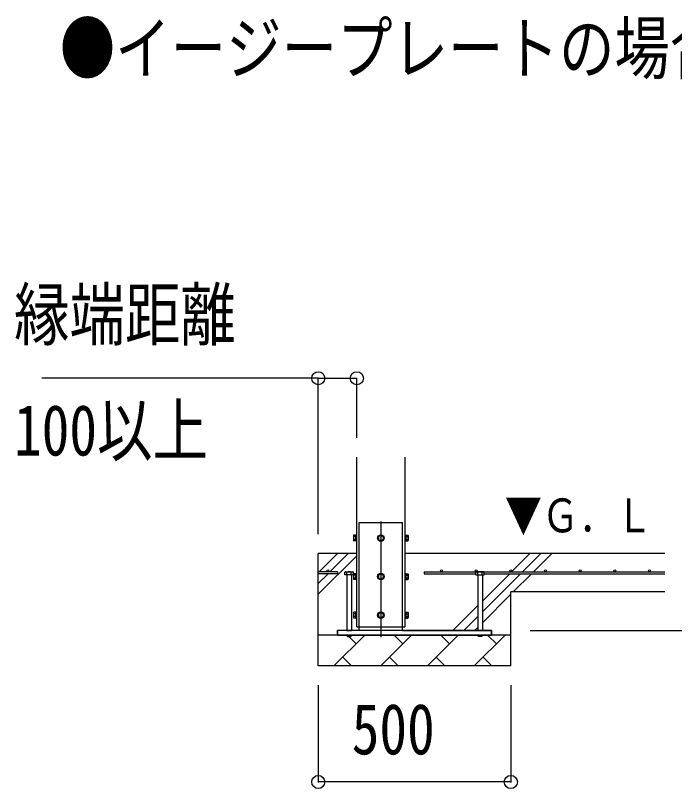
# Model space of a CAD drawing. Units: millimetres, scale not verified. Extents: x -16820 to 16820, y -11880 to 11880.
# Drawn here: x -13654 to -11943, y -2471 to -465 of the extents above; entities that cross this region are included whole.
import ezdxf
from ezdxf.enums import TextEntityAlignment as Align

# ---------------------------------------------------------------- set-up
doc = ezdxf.new("R2010")
doc.units = ezdxf.units.MM
doc.header["$LTSCALE"] = 60
for name, color, linetype in [('0-2_USER1', 3, 'Continuous'), ('0-4_YKK_12', 2, 'Continuous'), ('0-5_YKK_13', 4, 'Continuous'), ('0-6_YKK_A1', 4, 'Continuous'), ('0-7_YKK_D', 6, 'Continuous')]:
    doc.layers.add(name, color=color, linetype=linetype)
doc.styles.add('ＭＳ ゴシック', font='')
doc.styles.get('ＭＳ ゴシック').set_extended_font_data('MS Gothic')

msp = doc.modelspace()

# ---------------------------------------------------------------- linework, layer by layer
at = {"layer": '0-4_YKK_12'}
msp.add_line((-12705.38, -1778.75), (-12705.38, -2078.75), dxfattribs=at)
at = {"layer": '0-5_YKK_13'}
for p, q in [((-12761.38, -2051.25), (-12761.38, -1781.25)), ((-12761.38, -1781.25), (-12649.38, -1781.25)), ((-12649.38, -2051.25), (-12649.38, -1781.25)), ((-12776.08, -1814.76), (-12775.5, -1813.76)), ((-12776.08, -1814.76), (-12776.08, -1827.75)), ((-12770.58, -1813.76), (-12775.5, -1813.76)), ((-12770.58, -1817.5), (-12775.5, -1817.5)), ((-12770.58, -1825.01), (-12775.5, -1825.01)), ((-12770.58, -1813.76), (-12770.58, -1828.76)), ((-12768.98, -1814.21), (-12770.58, -1814.21)), ((-12770.58, -1820.75), (-12770.58, -1814.21)), ((-12770.58, -1820.75), (-12768.98, -1820.75)), ((-12770.58, -1821.75), (-12768.98, -1821.75)), ((-12770.58, -1828.3), (-12770.58, -1821.75)), ((-12768.98, -1820.75), (-12768.98, -1814.21)), ((-12768.98, -1828.3), (-12768.98, -1821.75)), ((-12641.78, -1814.2), (-12640.18, -1814.2)), ((-12641.78, -1820.75), (-12641.78, -1814.2)), ((-12640.18, -1820.75), (-12641.78, -1820.75)), ((-12640.18, -1821.75), (-12641.78, -1821.75)), ((-12641.78, -1828.3), (-12641.78, -1821.75)), ((-12640.18, -1813.75), (-12635.26, -1813.75)), ((-12640.18, -1813.75), (-12640.18, -1828.76)), ((-12640.18, -1820.75), (-12640.18, -1814.2)), ((-12640.18, -1817.5), (-12635.26, -1817.5)), ((-12640.18, -1828.3), (-12640.18, -1821.75)), ((-12640.18, -1825.01), (-12635.26, -1825.01)), ((-12634.68, -1814.75), (-12635.26, -1813.75)), ((-12634.68, -1814.75), (-12634.68, -1827.75)), ((-12776.08, -1827.75), (-12775.5, -1828.76)), ((-12770.58, -1828.76), (-12775.5, -1828.76)), ((-12770.58, -1828.3), (-12768.98, -1828.3)), ((-12640.18, -1828.3), (-12641.78, -1828.3)), ((-12640.18, -1828.76), (-12635.26, -1828.76)), ((-12634.68, -1827.75), (-12635.26, -1828.76)), ((-12797.38, -1908.75), (-12798.85, -1909.6)), ((-12797.38, -1908.75), (-12778.38, -1908.75)), ((-12793.88, -1916.75), (-12793.88, -2061.25)), ((-12793.36, -1916.75), (-12793.36, -1909.6)), ((-12782.39, -1916.75), (-12782.39, -1909.6)), ((-12781.88, -1916.75), (-12781.88, -2061.25)), ((-12778.38, -1908.75), (-12776.91, -1909.6)), ((-12776.91, -1916.75), (-12776.91, -1909.6)), ((-12776.08, -1914.76), (-12775.5, -1913.76)), ((-12776.08, -1914.76), (-12776.08, -1927.75)), ((-12770.58, -1913.76), (-12775.5, -1913.76)), ((-12770.58, -1917.5), (-12775.5, -1917.5)), ((-12770.58, -1925.01), (-12775.5, -1925.01)), ((-12770.58, -1913.76), (-12770.58, -1928.76)), ((-12768.98, -1914.21), (-12770.58, -1914.21)), ((-12770.58, -1920.75), (-12770.58, -1914.21)), ((-12770.58, -1920.75), (-12768.98, -1920.75)), ((-12770.58, -1921.75), (-12768.98, -1921.75)), ((-12770.58, -1928.3), (-12770.58, -1921.75)), ((-12768.98, -1920.75), (-12768.98, -1914.21)), ((-12768.98, -1928.3), (-12768.98, -1921.75)), ((-12641.78, -1914.2), (-12640.18, -1914.2)), ((-12641.78, -1920.75), (-12641.78, -1914.2)), ((-12640.18, -1920.75), (-12641.78, -1920.75)), ((-12640.18, -1921.75), (-12641.78, -1921.75)), ((-12641.78, -1928.3), (-12641.78, -1921.75)), ((-12640.18, -1913.75), (-12635.26, -1913.75)), ((-12640.18, -1913.75), (-12640.18, -1928.76)), ((-12640.18, -1920.75), (-12640.18, -1914.2)), ((-12640.18, -1917.5), (-12635.26, -1917.5)), ((-12640.18, -1928.3), (-12640.18, -1921.75)), ((-12640.18, -1925.01), (-12635.26, -1925.01)), ((-12634.68, -1914.75), (-12635.26, -1913.75)), ((-12634.68, -1914.75), (-12634.68, -1927.75)), ((-12457.38, -1908.75), (-12458.85, -1909.6)), ((-12458.85, -1916.75), (-12458.85, -1909.6)), ((-12438.38, -1908.75), (-12457.38, -1908.75)), ((-12453.88, -1916.75), (-12453.88, -2061.25)), ((-12453.36, -1916.75), (-12453.36, -1909.6)), ((-12442.39, -1916.75), (-12442.39, -1909.6)), ((-12441.88, -1916.75), (-12441.88, -2061.25)), ((-12438.38, -1908.75), (-12436.91, -1909.6)), ((-12776.08, -1927.75), (-12775.5, -1928.76)), ((-12770.58, -1928.76), (-12775.5, -1928.76)), ((-12770.58, -1928.3), (-12768.98, -1928.3)), ((-12640.18, -1928.3), (-12641.78, -1928.3)), ((-12640.18, -1928.76), (-12635.26, -1928.76)), ((-12634.68, -1927.75), (-12635.26, -1928.76)), ((-12776.08, -2014.76), (-12775.5, -2013.76)), ((-12776.08, -2014.76), (-12776.08, -2027.75)), ((-12770.58, -2013.76), (-12775.5, -2013.76)), ((-12770.58, -2017.5), (-12775.5, -2017.5)), ((-12770.58, -2025.01), (-12775.5, -2025.01)), ((-12770.58, -2013.76), (-12770.58, -2028.76)), ((-12768.98, -2014.21), (-12770.58, -2014.21)), ((-12770.58, -2020.75), (-12770.58, -2014.21)), ((-12770.58, -2020.75), (-12768.98, -2020.75)), ((-12770.58, -2021.75), (-12768.98, -2021.75)), ((-12770.58, -2028.3), (-12770.58, -2021.75)), ((-12768.98, -2020.75), (-12768.98, -2014.21)), ((-12768.98, -2028.3), (-12768.98, -2021.75)), ((-12641.78, -2014.2), (-12640.18, -2014.2)), ((-12641.78, -2020.75), (-12641.78, -2014.2)), ((-12640.18, -2020.75), (-12641.78, -2020.75)), ((-12640.18, -2021.75), (-12641.78, -2021.75)), ((-12641.78, -2028.3), (-12641.78, -2021.75)), ((-12640.18, -2013.75), (-12635.26, -2013.75)), ((-12640.18, -2013.75), (-12640.18, -2028.76)), ((-12640.18, -2020.75), (-12640.18, -2014.2)), ((-12640.18, -2017.5), (-12635.26, -2017.5)), ((-12640.18, -2028.3), (-12640.18, -2021.75)), ((-12640.18, -2025.01), (-12635.26, -2025.01)), ((-12634.68, -2014.75), (-12635.26, -2013.75)), ((-12634.68, -2014.75), (-12634.68, -2027.75)), ((-12776.08, -2027.75), (-12775.5, -2028.76)), ((-12770.58, -2028.76), (-12775.5, -2028.76)), ((-12770.58, -2028.3), (-12768.98, -2028.3)), ((-12640.18, -2028.3), (-12641.78, -2028.3)), ((-12640.18, -2028.76), (-12635.26, -2028.76)), ((-12634.68, -2027.75), (-12635.26, -2028.76)), ((-12417.88, -2061.25), (-12817.88, -2061.25)), ((-12817.88, -2073.25), (-12817.88, -2061.25)), ((-12793.88, -2061.25), (-12781.88, -2061.25)), ((-12761.38, -2061.25), (-12761.38, -2051.25)), ((-12649.38, -2061.25), (-12649.38, -2051.25)), ((-12441.88, -2061.25), (-12453.88, -2061.25)), ((-12417.88, -2073.25), (-12417.88, -2061.25)), ((-12817.88, -2073.25), (-12417.88, -2073.25)), ((-12793.88, -2074.75), (-12781.88, -2074.75)), ((-12441.88, -2074.75), (-12453.88, -2074.75))]:
    msp.add_line(p, q, dxfattribs=at)
for points in [[(-12767.88, -1812.75), (-12768.98, -1812.75), (-12768.98, -1829.75), (-12767.88, -1829.75)], [(-12642.88, -1812.75), (-12641.78, -1812.75), (-12641.78, -1829.75), (-12642.88, -1829.75)], [(-12776.91, -1916.75), (-12798.85, -1916.75), (-12798.85, -1909.6)], [(-12767.88, -1912.75), (-12768.98, -1912.75), (-12768.98, -1929.75), (-12767.88, -1929.75)], [(-12642.88, -1912.75), (-12641.78, -1912.75), (-12641.78, -1929.75), (-12642.88, -1929.75)], [(-12458.85, -1916.75), (-12436.91, -1916.75), (-12436.91, -1909.6)], [(-12767.88, -2012.75), (-12768.98, -2012.75), (-12768.98, -2029.75), (-12767.88, -2029.75)], [(-12642.88, -2012.75), (-12641.78, -2012.75), (-12641.78, -2029.75), (-12642.88, -2029.75)], [(-12793.88, -2073.25), (-12793.88, -2074.75), (-12791.88, -2076.75), (-12783.88, -2076.75)], [(-12781.88, -2073.25), (-12781.88, -2074.75), (-12783.88, -2076.75)], [(-12453.88, -2073.25), (-12453.88, -2074.75), (-12451.88, -2076.75)], [(-12441.88, -2073.25), (-12441.88, -2074.75), (-12443.88, -2076.75), (-12451.88, -2076.75)]]:
    msp.add_lwpolyline(points, dxfattribs=at)
for points in [[(-12705.38, -1813.75), (-12711.88, -1817.5), (-12711.88, -1825.01), (-12705.38, -1828.76), (-12698.88, -1825.01), (-12698.88, -1817.5)], [(-12705.38, -1913.75), (-12711.88, -1917.5), (-12711.88, -1925.01), (-12705.38, -1928.76), (-12698.88, -1925.01), (-12698.88, -1917.5)], [(-12705.38, -2013.75), (-12711.88, -2017.5), (-12711.88, -2025.01), (-12705.38, -2028.76), (-12698.88, -2025.01), (-12698.88, -2017.5)]]:
    msp.add_lwpolyline(points, close=True, dxfattribs=at)
for centre, radius in [((-12705.38, -1821.25), 8.5), ((-12705.38, -1821.25), 6.5), ((-12705.38, -1921.25), 8.5), ((-12705.38, -1921.25), 6.5), ((-12705.38, -2021.25), 8.5), ((-12705.38, -2021.25), 6.5)]:
    msp.add_circle(centre, radius, dxfattribs=at)
for centre, radius, start, end in [((-12772.77, -1815.63), 3.31, 145.51973, 214.48027), ((-12763.66, -1821.25), 12.42, 162.41205, 197.58795), ((-12772.76, -1826.88), 3.32, 145.61575, 214.38425), ((-12705.38, -1821.25), 7.05, 157.21814, 202.78186), ((-12705.38, -1821.25), 7.05, 97.21814, 142.78186), ((-12705.38, -1821.25), 7.05, 37.21814, 82.78186), ((-12705.38, -1821.25), 7.05, 337.21814, 22.78186), ((-12638, -1815.62), 3.32, 325.61575, 34.38425), ((-12647.1, -1821.25), 12.42, 342.41205, 17.58795), ((-12638, -1826.88), 3.32, 325.61575, 34.38425), ((-12705.38, -1821.25), 7.05, 217.21814, 262.78186), ((-12705.38, -1821.25), 7.05, 277.21814, 322.78186), ((-12796.11, -1913.61), 4.86, 55.61575, 124.38425), ((-12787.88, -1926.91), 18.15, 72.41205, 107.58795), ((-12779.65, -1913.61), 4.86, 55.61575, 124.38425), ((-12772.77, -1915.63), 3.31, 145.51973, 214.48027), ((-12763.66, -1921.25), 12.42, 162.41205, 197.58795), ((-12772.76, -1926.88), 3.32, 145.61575, 214.38425), ((-12705.38, -1921.25), 7.05, 157.21814, 202.78186), ((-12705.38, -1921.25), 7.05, 97.21814, 142.78186), ((-12705.38, -1921.25), 7.05, 217.21814, 262.78186), ((-12705.38, -1921.25), 7.05, 37.21814, 82.78186), ((-12705.38, -1921.25), 7.05, 277.21814, 322.78186), ((-12705.38, -1921.25), 7.05, 337.21814, 22.78186), ((-12638, -1915.62), 3.32, 325.61575, 34.38425), ((-12647.1, -1921.25), 12.42, 342.41205, 17.58795), ((-12638, -1926.88), 3.32, 325.61575, 34.38425), ((-12456.11, -1913.61), 4.86, 55.61575, 124.38425), ((-12447.88, -1926.91), 18.15, 72.41205, 107.58795), ((-12439.65, -1913.61), 4.86, 55.61575, 124.38425), ((-12772.77, -2015.63), 3.31, 145.51973, 214.48027), ((-12763.66, -2021.25), 12.42, 162.41205, 197.58795), ((-12772.76, -2026.88), 3.32, 145.61575, 214.38425), ((-12705.38, -2021.25), 7.05, 157.21814, 202.78186), ((-12705.38, -2021.25), 7.05, 97.21814, 142.78186), ((-12705.38, -2021.25), 7.05, 217.21814, 262.78186), ((-12705.38, -2021.25), 7.05, 37.21814, 82.78186), ((-12705.38, -2021.25), 7.05, 277.21814, 322.78186), ((-12705.38, -2021.25), 7.05, 337.21814, 22.78186), ((-12638, -2015.62), 3.32, 325.61575, 34.38425), ((-12647.1, -2021.25), 12.42, 342.41205, 17.58795), ((-12638, -2026.88), 3.32, 325.61575, 34.38425)]:
    msp.add_arc(centre, radius, start, end, dxfattribs=at)
at = {"layer": '0-6_YKK_A1'}
for p, q in [((-12767.88, -2051.25), (-12767.88, -1611.25)), ((-12642.88, -1611.25), (-12642.88, -2051.25)), ((-12767.88, -1861.25), (-12867.88, -1861.25)), ((-12867.88, -2153.25), (-12867.88, -1861.25)), ((-12865.95, -1908.75), (-12818.45, -1861.25)), ((-12837.67, -1908.75), (-12790.17, -1861.25)), ((-11967.88, -1861.25), (-12642.88, -1861.25)), ((-12365.95, -1908.75), (-12318.45, -1861.25)), ((-12337.67, -1908.75), (-12290.17, -1861.25)), ((-12309.38, -1908.75), (-12261.88, -1861.25)), ((-12867.88, -1967.25), (-12767.88, -1867.25)), ((-12817.88, -1908.75), (-12867.88, -1908.75)), ((-12867.88, -1938.97), (-12842.67, -1913.75)), ((-12817.88, -1913.75), (-12867.88, -1913.75)), ((-12817.88, -1908.75), (-12817.88, -1913.75)), ((-12592.88, -1908.75), (-11967.88, -1908.75)), ((-12592.88, -1908.75), (-12592.88, -1913.75)), ((-12592.88, -1913.75), (-12458.85, -1913.75)), ((-12441.88, -2012.97), (-12342.67, -1913.75)), ((-12441.88, -1984.68), (-12370.95, -1913.75)), ((-12436.91, -1913.75), (-11967.88, -1913.75)), ((-12361.88, -1961.25), (-12314.38, -1913.75)), ((-12367.88, -2153.25), (-12367.88, -1961.25)), ((-11967.88, -1961.25), (-12367.88, -1961.25)), ((-12441.88, -2041.25), (-12367.88, -1967.25)), ((-12518.45, -2061.25), (-12453.88, -1996.68)), ((-12490.17, -2061.25), (-12453.88, -2024.97)), ((-12767.88, -2051.25), (-12642.88, -2051.25)), ((-12649.38, -2061.25), (-12417.88, -2061.25)), ((-12461.88, -2061.25), (-12453.88, -2053.25)), ((-12417.88, -2061.25), (-12417.88, -2073.25)), ((-12367.88, -2073.25), (-12867.88, -2073.25)), ((-12827.14, -2153.25), (-12747.14, -2073.25)), ((-12769.8, -2095.91), (-12788.97, -2076.75)), ((-12705.72, -2153.25), (-12625.72, -2073.25)), ((-12648.38, -2095.91), (-12671.04, -2073.25)), ((-12584.3, -2153.25), (-12504.3, -2073.25)), ((-12526.96, -2095.91), (-12549.62, -2073.25)), ((-12462.88, -2153.25), (-12382.88, -2073.25)), ((-12405.54, -2095.91), (-12428.2, -2073.25)), ((-12804.48, -2130.59), (-12781.82, -2153.25)), ((-12683.06, -2130.59), (-12660.4, -2153.25)), ((-12561.64, -2130.59), (-12538.98, -2153.25)), ((-12440.22, -2130.59), (-12417.56, -2153.25)), ((-12367.88, -2153.25), (-12867.88, -2153.25))]:
    msp.add_line(p, q, dxfattribs=at)
msp.add_lwpolyline([(-12761.38, -2061.25), (-12817.88, -2061.25), (-12817.88, -2073.25)], dxfattribs=at)
for centre in [(-12842.88, -1906.25), (-12547.88, -1906.25), (-12457.88, -1906.25), (-12367.88, -1906.25), (-12277.88, -1906.25), (-12187.88, -1906.25), (-12097.88, -1906.25), (-12007.88, -1906.25)]:
    msp.add_circle(centre, 2.5, dxfattribs=at)
at = {"layer": '0-7_YKK_D'}
for p, q in [((-12867.88, -1406.72), (-13585.69, -1406.72)), ((-12867.88, -1811.25), (-12867.88, -1405.72)), ((-12867.88, -1406.72), (-12767.88, -1406.72)), ((-12767.88, -1561.25), (-12767.88, -1405.72)), ((-12317.88, -2061.25), (-11366.88, -2061.25)), ((-12867.88, -2203.25), (-12867.88, -2455.25)), ((-12367.88, -2203.25), (-12367.88, -2455.25)), ((-12367.88, -2454.25), (-12867.88, -2454.25))]:
    msp.add_line(p, q, dxfattribs=at)
for centre in [(-12867.88, -1406.72), (-12767.88, -1406.72), (-12867.88, -2454.25), (-12367.88, -2454.25)]:
    msp.add_circle(centre, 17, dxfattribs=at)

# ---------------------------------------------------------------- texts
at = {"layer": '0-2_USER1', "style": 'ＭＳ ゴシック', "width": 0.8}
msp.add_text('●イージープレートの場合', height=132, dxfattribs=at).set_placement((-13539.27, -655.7), align=Align.BOTTOM_LEFT)
at = {"layer": '0-6_YKK_A1', "style": 'ＭＳ ゴシック', "width": 0.8}
msp.add_text('▼Ｇ．Ｌ', height=87.98, dxfattribs=at).set_placement((-12383.34, -1832.8), align=Align.BOTTOM_LEFT)
at = {"layer": '0-7_YKK_D', "style": 'ＭＳ ゴシック', "width": 0.8}
for s, p in [('縁端距離', (-13657.96, -1346.72)), ('100以上', (-13657.96, -1646.72)), ('500', (-12781.08, -2422.25))]:
    msp.add_text(s, height=132, dxfattribs=at).set_placement(p, align=Align.BOTTOM_LEFT)

doc.saveas('drawing.dxf')
